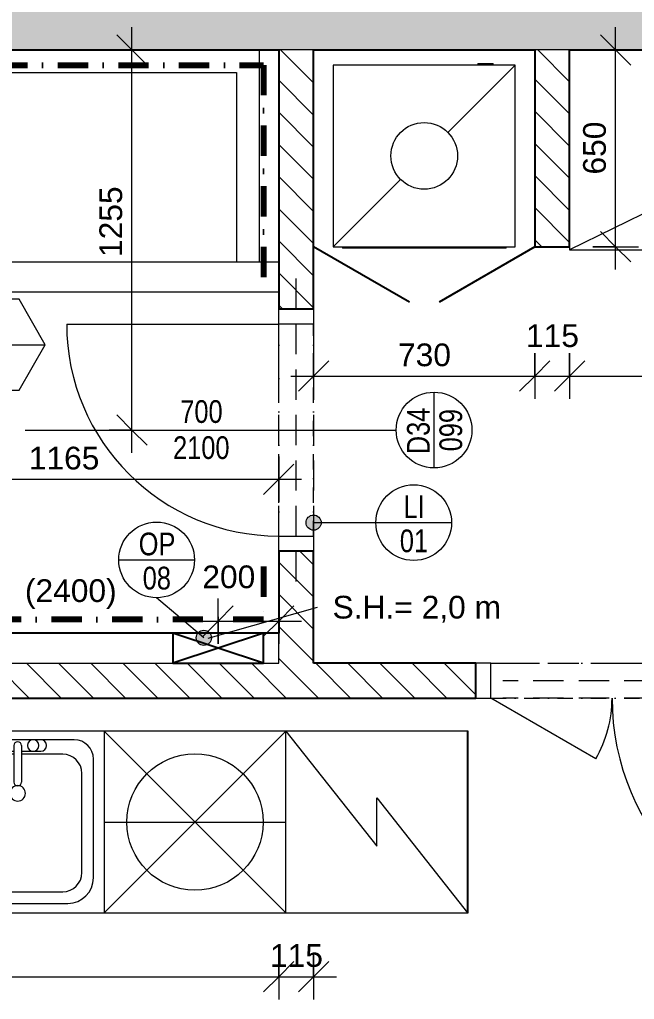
# Model space of a CAD drawing. Header units: millimetres. Extents: x -2533 to 40625, y -3604 to 14792.
# Drawn here: x 1960 to 3989, y 3591 to 6825 of the extents above; entities that cross this region are included whole.
import ezdxf

# ---------------------------------------------------------------- set-up
doc = ezdxf.new("R2010")
doc.units = ezdxf.units.MM
for name, pattern in [('HA_Dash_3mm-S1mm', [150, 100, -50]), ('HA_DashDot_2_2mm-S0_6mm', [110, 50, -30, 0, -30]), ('HA_DashDot_4mm-S1mm', [200, 100, -50, 0, -50])]:
    doc.linetypes.add(name, pattern=pattern)
for name, color, linetype, lineweight in [('A-____-____-DIMS', 9, 'Continuous', 5), ('A-____-____-DIMS-50', 9, 'Continuous', 5), ('A-DETL-____-OTLN', 9, 'Continuous', 25), ('A-DOOR-____-IDEN', 9, 'Continuous', 9), ('A-DOOR-____-MCUT', 9, 'HA_DashDot_2_2mm-S0_6mm', 9), ('A-DOOR-____-OTLN', 9, 'Continuous', 9), ('A-DOOR-FRAM-MCUT', 9, 'Continuous', 9), ('A-GENM-____-HDLN', 9, 'HA_Dash_3mm-S1mm', 9), ('A-GENM-____-IDEN', 9, 'Continuous', 9), ('A-GENM-____-OTLN', 9, 'Continuous', 9), ('A-WALL-____-IDEN', 9, 'Continuous', 9), ('A-WALL-____-MCUT', 9, 'Continuous', 9), ('A-WALL-____-PATT', 9, 'Continuous', 25), ('E-ELEC-FIXT-OTLN', 9, 'Continuous', 9), ('G-____-____-TEXT', 9, 'Continuous', 5), ('I-FURN-____-OTLN', 9, 'Continuous', 9), ('I-WALL-____-MCUT', 9, 'Continuous', 25), ('I-WALL-____-OTLN', 9, 'Continuous', 9), ('P-SANR-FIXT-OTLN', 9, 'Continuous', 9), ('Q-CASE-____-OTLN', 9, 'Continuous', 9), ('Q-SPCQ-____-OTLN', 9, 'Continuous', 9)]:
    doc.layers.add(name, color=color, linetype=linetype, lineweight=lineweight)
doc.styles.add('Arial_1', font='arial.ttf', dxfattribs={"height": 75})
doc.styles.add('Arial_2', font='arial.ttf', dxfattribs={"width": 0.8, "height": 75})
doc.dimstyles.new('Inner_Dimensions', dxfattribs={"dimscale": 304.8, "dimtxt": 76.519455, "dimasz": 0.328084, "dimexe": 0.246063, "dimexo": 0.0625, "dimgap": 0.032808, "dimtad": 1, "dimdec": 0, "dimzin": 0, "dimdsep": 46, "dimtxsty": 'Arial_1', "dimblk1": 'OBLIQUE', "dimblk2": 'OBLIQUE', "dimsah": 1, "dimcen": 0.09, "dimdle": 0.246063, "dimazin": 0, "dimtfac": 1, "dimtdec": 4, "dimtix": 1, "dimtmove": 2, "dimatfit": 3, "dimfxl": 0.246063, "dimfxlon": 1, "dimtvp": 1, "dimtolj": 1, "dimtzin": 0, "dimlwd": 9, "dimlwe": 9, "dimarcsym": 2})
doc.dimstyles.new('Inner_Dimensions_1', dxfattribs={"dimscale": 304.8, "dimtxt": 76.519455, "dimasz": 0.328084, "dimexe": 0.246063, "dimexo": 0.0625, "dimgap": 0.032808, "dimtad": 1, "dimdec": 0, "dimzin": 0, "dimdsep": 46, "dimtxsty": 'Arial_1', "dimblk1": 'OBLIQUE', "dimblk2": 'OBLIQUE', "dimsah": 1, "dimcen": 0.09, "dimdle": 0.246063, "dimazin": 0, "dimtfac": 1, "dimtdec": 4, "dimtix": 1, "dimtmove": 0, "dimatfit": 3, "dimfxl": 0.246063, "dimfxlon": 1, "dimtvp": 1, "dimtolj": 1, "dimtzin": 0, "dimlwd": 9, "dimlwe": 9, "dimarcsym": 2})
pattern_1 = [(135, (0, 0), (-53.033, -53.033), [])]

# ---------------------------------------------------------------- blocks, each defined once
blk = doc.blocks.new('HA_DR_Single_Swing_Solid - In_BJ_700x2100-2215784-DSP_2NP-A')
at = {"layer": 'A-DOOR-____-MCUT'}
for p, q in [((-350, 57.5), (350, 57.5)), ((-350, -57.5), (350, -57.5))]:
    blk.add_line(p, q, dxfattribs=at)
at = {"layer": 'A-DOOR-____-OTLN', "lineweight": 5}
blk.add_line((350, 757.5), (350, 57.5), dxfattribs=at)
blk.add_arc((350, 57.5), 700, 90, 180, dxfattribs=at)
at = {"layer": 'A-DOOR-FRAM-MCUT'}
for p, q in [((-400, 57.5), (-350, 57.5)), ((-350, 57.5), (-350, -57.5)), ((350, 57.5), (400, 57.5)), ((350, -57.5), (350, 57.5)), ((-350, -57.5), (-400, -57.5)), ((400, -57.5), (350, -57.5))]:
    blk.add_line(p, q, dxfattribs=at)
blk = doc.blocks.new('HA_DR_Double_Swing_Solid - In_BJ_1200x2100_800-2099675-DSP_2NP-A')
at = {"layer": 'A-DOOR-____-MCUT'}
for p, q in [((-600, 57.5), (600, 57.5)), ((-600, -57.5), (600, -57.5))]:
    blk.add_line(p, q, dxfattribs=at)
at = {"layer": 'A-DOOR-____-OTLN', "lineweight": 5}
for p, q in [((-253.6, -257.5), (-600, -57.5)), ((600, -857.5), (600, -57.5))]:
    blk.add_line(p, q, dxfattribs=at)
for centre, radius, start, end in [((-600, -57.5), 400, 330, 0), ((600, -57.5), 800, 180, 270)]:
    blk.add_arc(centre, radius, start, end, dxfattribs=at)
at = {"layer": 'A-DOOR-FRAM-MCUT'}
for p, q in [((-600, 57.5), (-650, 57.5)), ((-600, -57.5), (-600, 57.5)), ((650, 57.5), (600, 57.5)), ((600, 57.5), (600, -57.5)), ((-650, -57.5), (-600, -57.5)), ((600, -57.5), (650, -57.5))]:
    blk.add_line(p, q, dxfattribs=at)
blk = doc.blocks.new('ABMV_Bathtub_Generic - 800x1700-1419995-DSP_2NP-A')
at = {"layer": 'P-SANR-FIXT-OTLN'}
for p, q in [((0, 1700), (700, 1700)), ((0, 1700), (700, 1700)), ((75, 50), (75, 1625)), ((75, 1625), (700, 1625)), ((75, 1625), (700, 1625)), ((75, 50), (75, 1625)), ((700, 50), (75, 50)), ((700, 50), (75, 50)), ((700, 0), (0, 0)), ((700, 0), (0, 0))]:
    blk.add_line(p, q, dxfattribs=at)
blk.add_circle((400, 180), 30, dxfattribs=at)
blk = doc.blocks.new('Casework 7 - Casework 6-1435500-DSP_2NP-A')
at = {"layer": 'Q-CASE-____-OTLN'}
for p, q in [((-3854.4, -26699.1), (-4182.8, -26699.1)), ((-2044.5, -26699.1), (-3254.4, -26699.1)), ((-842.9, -26699.1), (-844.5, -26699.1)), ((-842.9, -27299.1), (-842.9, -26699.1)), ((-4182.8, -27299.1), (-3854.4, -27299.1)), ((-3254.4, -27299.1), (-2044.5, -27299.1)), ((-844.5, -27299.1), (-842.9, -27299.1))]:
    blk.add_line(p, q, dxfattribs=at)
blk = doc.blocks.new('R_bathroom_washing_machine - 600x600x900-1435724-DSP_2NP-A')
at = {"layer": 'E-ELEC-FIXT-OTLN'}
for p, q in [((677.5, 596.6), (77.5, 596.6)), ((77.5, 596.6), (77.5, -3.4)), ((455.3, 374.4), (677.5, 596.6)), ((554.7, 601.6), (554.7, 596.6)), ((554.7, 601.6), (572.4, 601.6)), ((572.2, 601.6), (572.2, 596.6)), ((572.4, 601.6), (579.7, 601.6)), ((579.7, 601.6), (586.9, 601.6)), ((586.9, 601.6), (604.7, 601.6)), ((587.2, 596.6), (587.2, 601.6)), ((604.7, 596.6), (604.7, 601.6)), ((677.5, -3.4), (677.5, 596.6)), ((77.5, -3.4), (299.7, 218.9)), ((77.5, -3.4), (677.5, -3.4)), ((107.5, -3.4), (107.5, -8.4)), ((647.5, -8.4), (107.5, -8.4)), ((647.5, -8.4), (647.5, -3.4))]:
    blk.add_line(p, q, dxfattribs=at)
blk.add_circle((377.5, 296.6), 110, dxfattribs=at)
blk = doc.blocks.new('Kuchyňská_linka_myčka_ADNS - Myčka-1435726-DSP_2NP-A')
at = {"layer": 'Q-SPCQ-____-OTLN'}
for p, q in [((300, 300), (-300, 300)), ((-300, 300), (-300, -300)), ((300, 300), (-300, -300)), ((-300, 300), (300, -300)), ((300, 300), (-300, 300)), ((-300, 300), (-300, 0)), ((300, -300), (300, 300)), ((300, 0), (300, 300)), ((-300, 0), (300, 0)), ((-300, -300), (300, -300))]:
    blk.add_line(p, q, dxfattribs=at)
blk.add_circle((0, 0), 225, dxfattribs=at)
blk = doc.blocks.new('Lednice_Mraznička_ADNS - Lednice 600x600x1800-1435730-DSP_2NP-A')
at = {"layer": 'Q-SPCQ-____-OTLN'}
for p, q in [((-300, 300), (-300, -300)), ((300, 300), (-80, 0)), ((300, -300), (300, 300)), ((80, 0), (-300, -300)), ((-80, 0), (80, 0)), ((-300, -300), (300, -300))]:
    blk.add_line(p, q, dxfattribs=at)
blk = doc.blocks.new('Skříňka se dřezem_ pravoúhlá - 500 x 440mm-1435733-DSP_2NP-A')
at = {"layer": 'P-SANR-FIXT-OTLN'}
for p, q in [((202.2, 180.1), (-170.8, 180.1)), ((202.2, 180.1), (-170.8, 180.1)), ((91.9, 180.1), (-73.2, 180.1)), ((3, 132.5), (-132.7, 132.5)), ((-73.2, 142), (3, 142)), ((3, 160.7), (3, 40.4)), ((28.4, 160.7), (28.4, 40.4)), ((28.4, 142), (91.9, 142)), ((164.1, 132.5), (28.4, 132.5)), ((-234.3, 116.6), (-234.3, -271)), ((-234.3, 116.6), (-234.3, -271)), ((265.7, -275.5), (265.7, 116.6)), ((265.7, -275.5), (265.7, 116.6)), ((-196.2, 69), (-196.2, -258.3)), ((227.6, -258.3), (227.6, 69)), ((-132.7, -321.8), (164.1, -321.8)), ((-145.4, -359.9), (181.3, -359.9)), ((-145.4, -359.9), (181.3, -359.9))]:
    blk.add_line(p, q, dxfattribs=at)
for centre, radius, start, end in [((-170.8, 116.6), 63.5, 90, 180), ((-170.8, 116.6), 63.5, 90, 180), ((-73.2, 161.1), 19, 90, 270), ((-47.8, 161.1), 19, 360, 180), ((15.7, 160.7), 12.7, 360, 180), ((66.5, 161.1), 19, 360, 180), ((91.9, 161.1), 19, 270, 90), ((202.2, 116.6), 63.5, 360, 90), ((202.2, 116.6), 63.5, 360, 90), ((-132.7, 69), 63.5, 90, 180), ((-47.8, 161.1), 19, 180, 0), ((66.5, 161.1), 19, 180, 360), ((164.1, 69), 63.5, 0, 90), ((15.7, 40.4), 12.7, 180, 0), ((15.7, 3.2), 25.4, 360, 180), ((15.7, 3.2), 25.4, 180, 0), ((-132.7, -258.3), 63.5, 180, 270), ((164.1, -258.3), 63.5, 270, 0), ((-145.4, -271), 88.9, 180, 270), ((-145.4, -271), 88.9, 180, 270), ((181.3, -275.5), 84.4, 270, 0), ((181.3, -275.5), 84.4, 270, 0)]:
    blk.add_arc(centre, radius, start, end, dxfattribs=at)
blk = doc.blocks.new('HA_GM_Tiling_LineBased - Generic Tiles-2138655-DSP_2NP-A')
at = {"layer": 'A-GENM-____-OTLN', "linetype": 'HA_DashDot_4mm-S1mm', "lineweight": 80}
blk.add_line((50, -50), (225, -50), dxfattribs=at)
blk = doc.blocks.new('HA_GM_Tiling_LineBased - Generic Tiles-1740413-DSP_2NP-A')
at = {"layer": 'A-GENM-____-OTLN', "linetype": 'HA_DashDot_4mm-S1mm', "lineweight": 80}
blk.add_line((50, -50), (2665, -50), dxfattribs=at)
blk = doc.blocks.new('HA_GM_Tiling_LineBased - Generic Tiles-1741283-DSP_2NP-A')
at = {"layer": 'A-GENM-____-OTLN', "linetype": 'HA_DashDot_4mm-S1mm', "lineweight": 80}
blk.add_line((50, -50), (1730, -50), dxfattribs=at)
blk = doc.blocks.new('HA_GM_Tiling_LineBased - Generic Tiles-1741284-DSP_2NP-A')
at = {"layer": 'A-GENM-____-OTLN', "linetype": 'HA_DashDot_4mm-S1mm', "lineweight": 80}
blk.add_line((50, -50), (805, -50), dxfattribs=at)
blk = doc.blocks.new('NAB_Šatní_skříň_ADNS - 660x2000xšířka-1904194-DSP_2NP-A')
at = {"layer": 'I-FURN-____-OTLN'}
for p, q in [((0, 660), (1342.5, 0)), ((2685, 660), (0, 660)), ((0, 660), (0, 650)), ((1342.5, 0), (2685, 660)), ((2685, 650), (2685, 660))]:
    blk.add_line(p, q, dxfattribs=at)
blk = doc.blocks.new('TB_Porotherm KP11_5_1250mm - TB_Porotherm KP11_5_1250mm-1972106-DSP_2NP-A')
at = {"layer": 'A-GENM-____-HDLN'}
for p, q in [((-625, 57.5), (625, 57.5)), ((-625, 0), (625, 0)), ((625, -57.5), (-625, -57.5))]:
    blk.add_line(p, q, dxfattribs=at)
blk = doc.blocks.new('TB_Porotherm KP11_5_1000mm - TB_Porotherm KP11_5_1000mm-1965691-DSP_2NP-A')
at = {"layer": 'A-GENM-____-HDLN'}
for p, q in [((-500, 57.5), (500, 57.5)), ((-500, 0), (500, 0)), ((500, -57.5), (-500, -57.5))]:
    blk.add_line(p, q, dxfattribs=at)
blk = doc.blocks.new('DIMBLOCK22-DSP_2NP-A')
at = {"layer": 'A-____-____-DIMS-50', "lineweight": 9}
for p, q in [((2330.4, 5395), (2330.4, 6800)), ((2330.4, 6725), (2280.4, 6775)), ((2255.4, 6725), (2405.4, 6725)), ((2330.4, 6725), (2255.4, 6725)), ((2330.4, 6725), (2380.4, 6675)), ((2330.4, 5470), (2280.4, 5520)), ((2255.4, 5470), (2405.4, 5470)), ((2330.4, 5470), (2255.4, 5470)), ((2330.4, 5470), (2380.4, 5420))]:
    blk.add_line(p, q, dxfattribs=at)
at = {"layer": 'A-____-____-DIMS-50', "color": 0, "lineweight": 9, "insert": (2223, 6041.3), "char_height": 75, "width": 276.883, "attachment_point": 1, "rotation": 90, "line_spacing_factor": 0.941778, "style": 'Arial_1'}
blk.add_mtext('1255', dxfattribs=at)
blk = doc.blocks.new('_Oblique')
at = {"color": 0, "linetype": 'ByBlock', "lineweight": -2}
blk.add_line((-0.5, -0.5), (0.5, 0.5), dxfattribs=at)
blk = doc.blocks.new('HA_TAG_Door_TypeMark_wDimensions - Scale50_Right with Bouble-921060-DSP_2NP-A')
at = {"layer": 'A-DOOR-____-IDEN'}
for p, q in [((0, 5), (0, -19.5)), ((-2.5, -22), (2.5, -22))]:
    blk.add_line(p, q, dxfattribs=at)
blk.add_circle((0, -22), 2.5, dxfattribs=at)
blk = doc.blocks.new('DIMBLOCK137-DSP_2NP-A')
at = {"layer": 'A-____-____-DIMS-50', "lineweight": 9}
for p, q in [((3926.8, 6000), (3926.8, 6800)), ((3926.8, 6725), (3876.8, 6775)), ((3851.8, 6725), (4001.8, 6725)), ((3926.8, 6725), (3851.8, 6725)), ((3926.8, 6725), (3976.8, 6675)), ((3926.8, 6075), (3876.8, 6125)), ((3851.8, 6075), (4001.8, 6075)), ((3926.8, 6075), (3851.8, 6075)), ((3926.8, 6075), (3976.8, 6025))]:
    blk.add_line(p, q, dxfattribs=at)
at = {"layer": 'A-____-____-DIMS-50', "color": 0, "lineweight": 9, "insert": (3819.4, 6313.5), "char_height": 75, "width": 207.662, "attachment_point": 1, "rotation": 90, "line_spacing_factor": 0.941778, "style": 'Arial_1'}
blk.add_mtext('650', dxfattribs=at)
blk = doc.blocks.new('HA_TAG_GM_Products - Generic-588599-DSP_2NP-A')
at = {"layer": 'A-GENM-____-IDEN'}
blk.add_line((-2.5, 0), (2.5, 0), dxfattribs=at)
blk.add_circle((0, 0), 2.5, dxfattribs=at)
blk = doc.blocks.new('DIMBLOCK202-DSP_2NP-A')
at = {"layer": 'A-____-____-DIMS-50', "lineweight": 9}
for p, q in [((2615, 4764.4), (2615, 4914.4)), ((2615, 4839.4), (2665, 4889.4)), ((2815, 4914.4), (2815, 4764.4)), ((2815, 4839.4), (2815, 4914.4)), ((2815, 4839.4), (2865, 4889.4)), ((2540, 4839.4), (2890, 4839.4)), ((2615, 4839.4), (2565, 4789.4)), ((2615, 4839.4), (2615, 4764.4)), ((2815, 4839.4), (2765, 4789.4))]:
    blk.add_line(p, q, dxfattribs=at)
at = {"layer": 'A-____-____-DIMS-50', "color": 0, "lineweight": 9, "insert": (2562.7, 5023), "char_height": 75, "width": 207.662, "attachment_point": 1, "line_spacing_factor": 0.941778, "style": 'Arial_1'}
blk.add_mtext('200', dxfattribs=at)
blk = doc.blocks.new('DIMBLOCK204-DSP_2NP-A')
at = {"layer": 'A-____-____-DIMS-50', "lineweight": 9}
for p, q in [((100, 3740.5), (100, 3590.5)), ((100, 3665.5), (100, 3740.5)), ((2815, 3740.5), (2815, 3590.5)), ((2815, 3665.5), (2815, 3740.5)), ((100, 3665.5), (150, 3715.5)), ((2815, 3665.5), (2865, 3715.5)), ((25, 3665.5), (2815, 3665.5)), ((100, 3665.5), (50, 3615.5)), ((2815, 3665.5), (2765, 3615.5))]:
    blk.add_line(p, q, dxfattribs=at)
at = {"layer": 'A-____-____-DIMS-50', "color": 0, "lineweight": 9, "insert": (1342.1, 3772.9), "char_height": 75, "width": 276.883, "attachment_point": 1, "line_spacing_factor": 0.941778, "style": 'Arial_1'}
blk.add_mtext('2715', dxfattribs=at)
blk = doc.blocks.new('DIMBLOCK205-DSP_2NP-A')
at = {"layer": 'A-____-____-DIMS-50', "lineweight": 9}
for p, q in [((2815, 3740.5), (2815, 3590.5)), ((2815, 3665.5), (2815, 3740.5)), ((2930, 3740.5), (2930, 3590.5)), ((2930, 3665.5), (2930, 3740.5)), ((2815, 3665.5), (2865, 3715.5)), ((2930, 3665.5), (2980, 3715.5)), ((2815, 3665.5), (2765, 3615.5)), ((2815, 3665.5), (3005, 3665.5)), ((2930, 3665.5), (2880, 3615.5))]:
    blk.add_line(p, q, dxfattribs=at)
at = {"layer": 'A-____-____-DIMS-50', "color": 0, "lineweight": 9, "insert": (2786, 3772.9), "char_height": 75, "width": 207.662, "attachment_point": 1, "line_spacing_factor": 0.941778, "style": 'Arial_1'}
blk.add_mtext('115', dxfattribs=at)
blk = doc.blocks.new('DIMBLOCK222-DSP_2NP-A')
at = {"layer": 'A-____-____-DIMS-50', "lineweight": 9}
for p, q in [((2930, 5723.4), (2930, 5573.4)), ((2930, 5648.4), (2930, 5723.4)), ((2930, 5648.4), (2980, 5698.4)), ((3660, 5723.4), (3660, 5573.4)), ((3660, 5648.4), (3660, 5723.4)), ((3660, 5648.4), (3710, 5698.4)), ((2855, 5648.4), (3660, 5648.4)), ((2930, 5648.4), (2880, 5598.4)), ((3660, 5648.4), (3610, 5598.4))]:
    blk.add_line(p, q, dxfattribs=at)
at = {"layer": 'A-____-____-DIMS-50', "color": 0, "lineweight": 9, "insert": (3208.5, 5755.8), "char_height": 75, "width": 207.662, "attachment_point": 1, "line_spacing_factor": 0.941778, "style": 'Arial_1'}
blk.add_mtext('730', dxfattribs=at)
blk = doc.blocks.new('DIMBLOCK223-DSP_2NP-A')
at = {"layer": 'A-____-____-DIMS-50', "lineweight": 9}
for p, q in [((3660, 5723.4), (3660, 5573.4)), ((3660, 5648.4), (3660, 5723.4)), ((3660, 5648.4), (3710, 5698.4)), ((3775, 5723.4), (3775, 5573.4)), ((3775, 5648.4), (3775, 5723.4)), ((3775, 5648.4), (3825, 5698.4)), ((3660, 5648.4), (3610, 5598.4)), ((3660, 5648.4), (3775, 5648.4)), ((3775, 5648.4), (3725, 5598.4))]:
    blk.add_line(p, q, dxfattribs=at)
at = {"layer": 'A-____-____-DIMS-50', "color": 0, "lineweight": 9, "insert": (3631, 5819.2), "char_height": 75, "width": 207.662, "attachment_point": 1, "line_spacing_factor": 0.941778, "style": 'Arial_1'}
blk.add_mtext('115', dxfattribs=at)
blk = doc.blocks.new('DIMBLOCK224-DSP_2NP-A')
at = {"layer": 'A-____-____-DIMS-50', "lineweight": 9}
for p, q in [((3775, 5723.4), (3775, 5573.4)), ((3775, 5648.4), (3775, 5723.4)), ((3775, 5648.4), (3825, 5698.4)), ((6460, 5723.4), (6460, 5573.4)), ((6460, 5648.4), (6460, 5723.4)), ((6460, 5648.4), (6510, 5698.4)), ((3775, 5648.4), (3725, 5598.4)), ((3775, 5648.4), (6460, 5648.4)), ((6460, 5648.4), (6410, 5598.4))]:
    blk.add_line(p, q, dxfattribs=at)
at = {"layer": 'A-____-____-DIMS-50', "color": 0, "lineweight": 9, "insert": (5002.1, 5755.8), "char_height": 75, "width": 276.883, "attachment_point": 1, "line_spacing_factor": 0.941778, "style": 'Arial_1'}
blk.add_mtext('2685', dxfattribs=at)
blk = doc.blocks.new('HA_TAG_WA_Partitions - Group _ Type Mark-556634-DSP_2NP-A')
at = {"layer": 'A-WALL-____-IDEN'}
for p, q in [((-1.732, 3), (-3.464, 0)), ((1.732, 3), (-1.732, 3)), ((3.464, 0), (1.732, 3)), ((-3.464, 0), (3.464, 0)), ((-3.464, 0), (-1.732, -3)), ((1.732, -3), (3.464, 0)), ((-1.732, -3), (1.732, -3))]:
    blk.add_line(p, q, dxfattribs=at)
blk = doc.blocks.new('DIMBLOCK246-DSP_2NP-A')
at = {"layer": 'A-____-____-DIMS-50', "lineweight": 9}
for p, q in [((1650, 5232.6), (1650, 5382.6)), ((2815, 5382.6), (2815, 5232.6)), ((2815, 5307.6), (2815, 5382.6)), ((1650, 5307.6), (1700, 5357.6)), ((2815, 5307.6), (2865, 5357.6)), ((1575, 5307.6), (2890, 5307.6)), ((1650, 5307.6), (1600, 5257.6)), ((1650, 5307.6), (1650, 5232.6)), ((2815, 5307.6), (2765, 5257.6))]:
    blk.add_line(p, q, dxfattribs=at)
at = {"layer": 'A-____-____-DIMS-50', "color": 0, "lineweight": 9, "insert": (1989.9, 5415), "char_height": 75, "width": 276.883, "attachment_point": 1, "line_spacing_factor": 0.941778, "style": 'Arial_1'}
blk.add_mtext('1165', dxfattribs=at)

msp = doc.modelspace()

# ---------------------------------------------------------------- hatches: boundary and pattern name
at = {"layer": 'A-GENM-____-IDEN'}
h = msp.add_hatch(color=256, dxfattribs=at)
edge = h.paths.add_edge_path()
edge.add_arc((2930, 5164.4), 25, 0, 360)
h = msp.add_hatch(color=256, dxfattribs=at)
edge = h.paths.add_edge_path()
edge.add_arc((2567.7, 4784.1), 25, 0, 360)
at = {"layer": 'A-WALL-____-PATT', "lineweight": 9}
h = msp.add_hatch(color=256, dxfattribs=at)
h.paths.add_polyline_path([(8840, 6725), (10940, 6725), (10940, 6975), (7870, 6975), (7870, 6725), (8406.8, 6725)])
h.paths.add_polyline_path([(100, 6725), (6870, 6725), (6870, 6975), (100, 6975)])
at = {"layer": 'A-WALL-____-PATT', "lineweight": 5}
h = msp.add_hatch(dxfattribs=at)
h.set_pattern_fill('FP_1', color=256, style=0, pattern_type=2)
h.set_pattern_definition(pattern_1)
h.paths.add_polyline_path([(2930, 4700), (2930, 5070), (2815, 5070), (2815, 4700)])
h.paths.add_polyline_path([(2930, 5870), (2930, 6725), (2815, 6725), (2815, 5870)])
h = msp.add_hatch(dxfattribs=at)
h.set_pattern_fill('FP_1', color=256, style=0, pattern_type=2)
h.set_pattern_definition(pattern_1)
h.paths.add_polyline_path([(3660, 6075), (3775, 6075), (3775, 6725), (3660, 6725), (3660, 6537.3)])
h = msp.add_hatch(dxfattribs=at)
h.set_pattern_fill('FP_1', color=256, style=0, pattern_type=2)
h.set_pattern_definition(pattern_1)
h.paths.add_polyline_path([(5030, 4585), (5030, 4700), (4765, 4700), (4765, 4585), (5005.2, 4585)])
h.paths.add_polyline_path([(100, 4585), (3465, 4585), (3465, 4700), (100, 4700)])
h.paths.add_polyline_path([(5930, 4585), (7975, 4585), (7975, 4700), (5930, 4700)])

# ---------------------------------------------------------------- linework, layer by layer
at = {"layer": 'A-DETL-____-OTLN'}
for p, q in [((3246.1, 5892.5), (2930, 6075)), ((3660, 6075), (3343.9, 5892.5)), ((2765, 4800), (2465, 4800)), ((2465, 4800), (2465, 4700)), ((2765, 4800), (2465, 4700)), ((2765, 4700), (2465, 4800)), ((2765, 4700), (2765, 4800)), ((2465, 4700), (2765, 4700))]:
    msp.add_line(p, q, dxfattribs=at)
at = {"layer": 'A-GENM-____-IDEN'}
for p, q in [((2930, 5164.4), (3135.3, 5164.4)), ((2567.7, 4784.1), (2411.8, 4916.4))]:
    msp.add_line(p, q, dxfattribs=at)
for centre in [(2930, 5164.4), (2567.7, 4784.1)]:
    msp.add_circle(centre, 25, dxfattribs=at)
at = {"layer": 'A-WALL-____-MCUT'}
for p, q in [((2930, 6725), (2815, 6725)), ((3775, 6725), (3660, 6725)), ((2815, 4700), (2815, 4800)), ((100, 4700), (2815, 4700))]:
    msp.add_line(p, q, dxfattribs=at)
at = {"layer": 'G-____-____-TEXT', "color": 10, "lineweight": 9}
msp.add_line((2582.1, 4782.8), (2942.5, 4885.3), dxfattribs=at)
at = {"layer": 'I-WALL-____-MCUT'}
for p, q in [((1035, 6725), (2815, 6725)), ((2815, 6725), (2815, 5870)), ((2930, 6725), (3660, 6725)), ((2930, 5870), (2930, 6725)), ((3660, 6725), (3660, 6075)), ((3775, 6725), (6460, 6725)), ((3775, 6075), (3775, 6725)), ((3660, 6075), (3775, 6075)), ((2815, 5870), (2930, 5870)), ((2815, 5070), (2815, 4800)), ((2930, 5070), (2815, 5070)), ((2930, 4700), (2930, 5070)), ((2815, 4800), (100, 4800)), ((3465, 4700), (2930, 4700)), ((3465, 4585), (3465, 4700)), ((100, 4585), (3465, 4585))]:
    msp.add_line(p, q, dxfattribs=at)
at = {"layer": 'I-WALL-____-OTLN'}
for p, q in [((1035, 6025), (2815, 6025)), ((2815, 5925), (1035, 5925))]:
    msp.add_line(p, q, dxfattribs=at)

# ---------------------------------------------------------------- block references
at = {"layer": 'A-DOOR-____-IDEN', "xscale": 49.99999999999998, "yscale": 49.99999999999998, "zscale": 49.99999999999998, "rotation": 89.99999999999991}
msp.add_blockref('HA_TAG_Door_TypeMark_wDimensions - Scale50_Right with Bouble-921060-DSP_2NP-A', (2227.5, 5470), dxfattribs=at)
at = {"layer": 'A-DOOR-____-OTLN', "rotation": 89.9999999999998}
msp.add_blockref('HA_DR_Single_Swing_Solid - In_BJ_700x2100-2215784-DSP_2NP-A', (2872.5, 5470), dxfattribs=at)
at = {"layer": 'A-DOOR-____-OTLN'}
msp.add_blockref('HA_DR_Double_Swing_Solid - In_BJ_1200x2100_800-2099675-DSP_2NP-A', (4115, 4642.5), dxfattribs=at)
at = {"layer": 'A-GENM-____-IDEN', "xscale": 49.99999999999998, "yscale": 49.99999999999998, "zscale": 49.99999999999998}
for p in [(3260.3, 5164.4), (2411.8, 5041.4)]:
    msp.add_blockref('HA_TAG_GM_Products - Generic-588599-DSP_2NP-A', p, dxfattribs=at)
at = {"layer": 'A-GENM-____-OTLN', "linetype": 'HA_DashDot_4mm-S1mm', "lineweight": 80}
msp.add_blockref('HA_GM_Tiling_LineBased - Generic Tiles-1741283-DSP_2NP-A', (1035, 6725), dxfattribs=at)
for name, p, rotation in [('HA_GM_Tiling_LineBased - Generic Tiles-1741284-DSP_2NP-A', (2815, 6725), 269.9999999999999), ('HA_GM_Tiling_LineBased - Generic Tiles-2138655-DSP_2NP-A', (2815, 5070), 269.9999999999999), ('HA_GM_Tiling_LineBased - Generic Tiles-1740413-DSP_2NP-A', (2815, 4795), 180)]:
    msp.add_blockref(name, p, dxfattribs=dict(at, rotation=rotation))
at = {"layer": 'A-GENM-____-OTLN'}
for name, p, rotation in [('TB_Porotherm KP11_5_1000mm - TB_Porotherm KP11_5_1000mm-1965691-DSP_2NP-A', (2872.5, 5470), 90.00000000000011), ('TB_Porotherm KP11_5_1250mm - TB_Porotherm KP11_5_1250mm-1972106-DSP_2NP-A', (4180, 4642.5), 180)]:
    msp.add_blockref(name, p, dxfattribs=dict(at, rotation=rotation))
at = {"layer": 'A-WALL-____-IDEN', "xscale": 49.99999999999998, "yscale": 49.99999999999998, "zscale": 49.99999999999998}
msp.add_blockref('HA_TAG_WA_Partitions - Group _ Type Mark-556634-DSP_2NP-A', (1871.1, 5751.6), dxfattribs=at)
at = {"layer": 'E-ELEC-FIXT-OTLN'}
msp.add_blockref('R_bathroom_washing_machine - 600x600x900-1435724-DSP_2NP-A', (2917.5, 6078.4), dxfattribs=at)
at = {"layer": 'I-FURN-____-OTLN', "rotation": 180}
msp.add_blockref('NAB_Šatní_skříň_ADNS - 660x2000xšířka-1904194-DSP_2NP-A', (6460, 6725), dxfattribs=at)
at = {"layer": 'P-SANR-FIXT-OTLN', "rotation": 270.0000000000001}
msp.add_blockref('ABMV_Bathtub_Generic - 800x1700-1419995-DSP_2NP-A', (1050, 6725), dxfattribs=at)
at = {"layer": 'P-SANR-FIXT-OTLN'}
msp.add_blockref('Skříňka se dřezem_ pravoúhlá - 500 x 440mm-1435733-DSP_2NP-A', (1937.7, 4267.5), dxfattribs=at)
at = {"layer": 'Q-CASE-____-OTLN'}
msp.add_blockref('Casework 7 - Casework 6-1435500-DSP_2NP-A', (4282.8, 31175.1), dxfattribs=at)
at = {"layer": 'Q-SPCQ-____-OTLN'}
msp.add_blockref('Kuchyňská_linka_myčka_ADNS - Myčka-1435726-DSP_2NP-A', (2538.4, 4175.9), dxfattribs=at)
at = {"layer": 'Q-SPCQ-____-OTLN', "rotation": 89.99999999999953}
msp.add_blockref('Lednice_Mraznička_ADNS - Lednice 600x600x1800-1435730-DSP_2NP-A', (3138.4, 4175.9), dxfattribs=at)

# ---------------------------------------------------------------- texts
at = {"layer": 'A-DOOR-____-IDEN', "lineweight": 5, "char_height": 75, "attachment_point": 1, "style": 'Arial_2'}
for s, insert, width in [('700', (2489.9, 5568.6), 173.164), ('2100', (2466.1, 5449.5), 230.886)]:
    msp.add_mtext(s, dxfattribs=dict(at, insert=insert, width=width))
at = {"layer": 'A-DOOR-____-IDEN', "lineweight": 5, "char_height": 75, "attachment_point": 1, "rotation": 90, "style": 'Arial_2'}
for s, insert, width in [('D34', (3238.1, 5390.2), 189.198), ('099', (3345.2, 5399.8), 173.164)]:
    msp.add_mtext(s, dxfattribs=dict(at, insert=insert, width=width))
at = {"layer": 'A-GENM-____-IDEN', "lineweight": 5, "char_height": 75, "attachment_point": 1}
for s, insert, width, style in [('LI', (3226.5, 5254.5), 86.582, 'Arial_2'), ('01', (3214.5, 5141.8), 115.443, 'Arial_2'), ('OP', (2352.8, 5131.5), 147.51, 'Arial_2'), ('08', (2366, 5018.8), 115.443, 'Arial_2'), ('(2400)', (1977.2, 4977.4), 376.793, 'Arial_1')]:
    msp.add_mtext(s, dxfattribs=dict(at, insert=insert, width=width, style=style))
at = {"layer": 'G-____-____-TEXT', "color": 7, "lineweight": 9, "insert": (2992.5, 4922.8), "char_height": 75, "width": 685.443, "attachment_point": 1, "style": 'Arial_1'}
msp.add_mtext('S.H.= 2,0 m', dxfattribs=at)

# ---------------------------------------------------------------- dimensions: what is measured, and where the dimension line sits
at = {"layer": 'A-____-____-DIMS', "lineweight": 9}
dim = msp.add_linear_dim(base=(2330.4, 6725), p1=(2255.4, 5470), p2=(2255.4, 6725), angle=90, dimstyle='Inner_Dimensions', override={"dimpost": '<>', "dimfxl": 1255}, dxfattribs=at)
dim.commit()
dim.dimension.update_dxf_attribs({"geometry": 'DIMBLOCK22-DSP_2NP-A', "text_midpoint": (2273, 6179.8), "dimtype": 160, "text_rotation": 90})
dim = msp.add_linear_dim(base=(3926.8, 6725), p1=(3851.8, 6075), p2=(3851.8, 6725), angle=90, dimstyle='Inner_Dimensions_1', override={"dimpost": '<>', "dimfxl": 650}, dxfattribs=at)
dim.commit()
dim.dimension.update_dxf_attribs({"geometry": 'DIMBLOCK137-DSP_2NP-A', "text_midpoint": (3878.5, 6400)})
for base, p1, p2, override, picture, middle in [((3775, 5648.4), (3660, 5723.4), (3775, 5723.4), {"dimpost": '<>', "dimfxl": 115}, 'DIMBLOCK223-DSP_2NP-A', (3734.8, 5769.2)), ((2815, 5307.6), (1650, 5232.6), (2815, 5382.6), {"dimpost": '<>', "dimfxl": 1174.616959}, 'DIMBLOCK246-DSP_2NP-A', (2128.4, 5365)), ((2815, 4839.4), (2615, 4764.4), (2815, 4914.4), {"dimpost": '<>', "dimfxl": 250}, 'DIMBLOCK202-DSP_2NP-A', (2666.6, 4973))]:
    dim = msp.add_linear_dim(base=base, p1=p1, p2=p2, dimstyle='Inner_Dimensions', override=override, dxfattribs=at)
    dim.commit()
    dim.dimension.update_dxf_attribs({"geometry": picture, "text_midpoint": middle, "dimtype": 160})
for base, p1, p2, override, picture, middle in [((3660, 5648.4), (2930, 5723.4), (3660, 5723.4), {"dimpost": '<>', "dimfxl": 730}, 'DIMBLOCK222-DSP_2NP-A', (3295, 5696.7)), ((6460, 5648.4), (3775, 5723.4), (6460, 5723.4), {"dimpost": '<>', "dimfxl": 2685}, 'DIMBLOCK224-DSP_2NP-A', (5117.5, 5696.7)), ((2815, 3665.5), (100, 3740.5), (2815, 3740.5), {"dimpost": '<>', "dimfxl": 2715}, 'DIMBLOCK204-DSP_2NP-A', (1457.5, 3713.8)), ((2930, 3665.5), (2815, 3740.5), (2930, 3740.5), {"dimpost": '<>', "dimfxl": 115}, 'DIMBLOCK205-DSP_2NP-A', (2872.5, 3713.8))]:
    dim = msp.add_linear_dim(base=base, p1=p1, p2=p2, dimstyle='Inner_Dimensions_1', override=override, dxfattribs=at)
    dim.commit()
    dim.dimension.update_dxf_attribs({"geometry": picture, "text_midpoint": middle})

doc.saveas('drawing.dxf')
